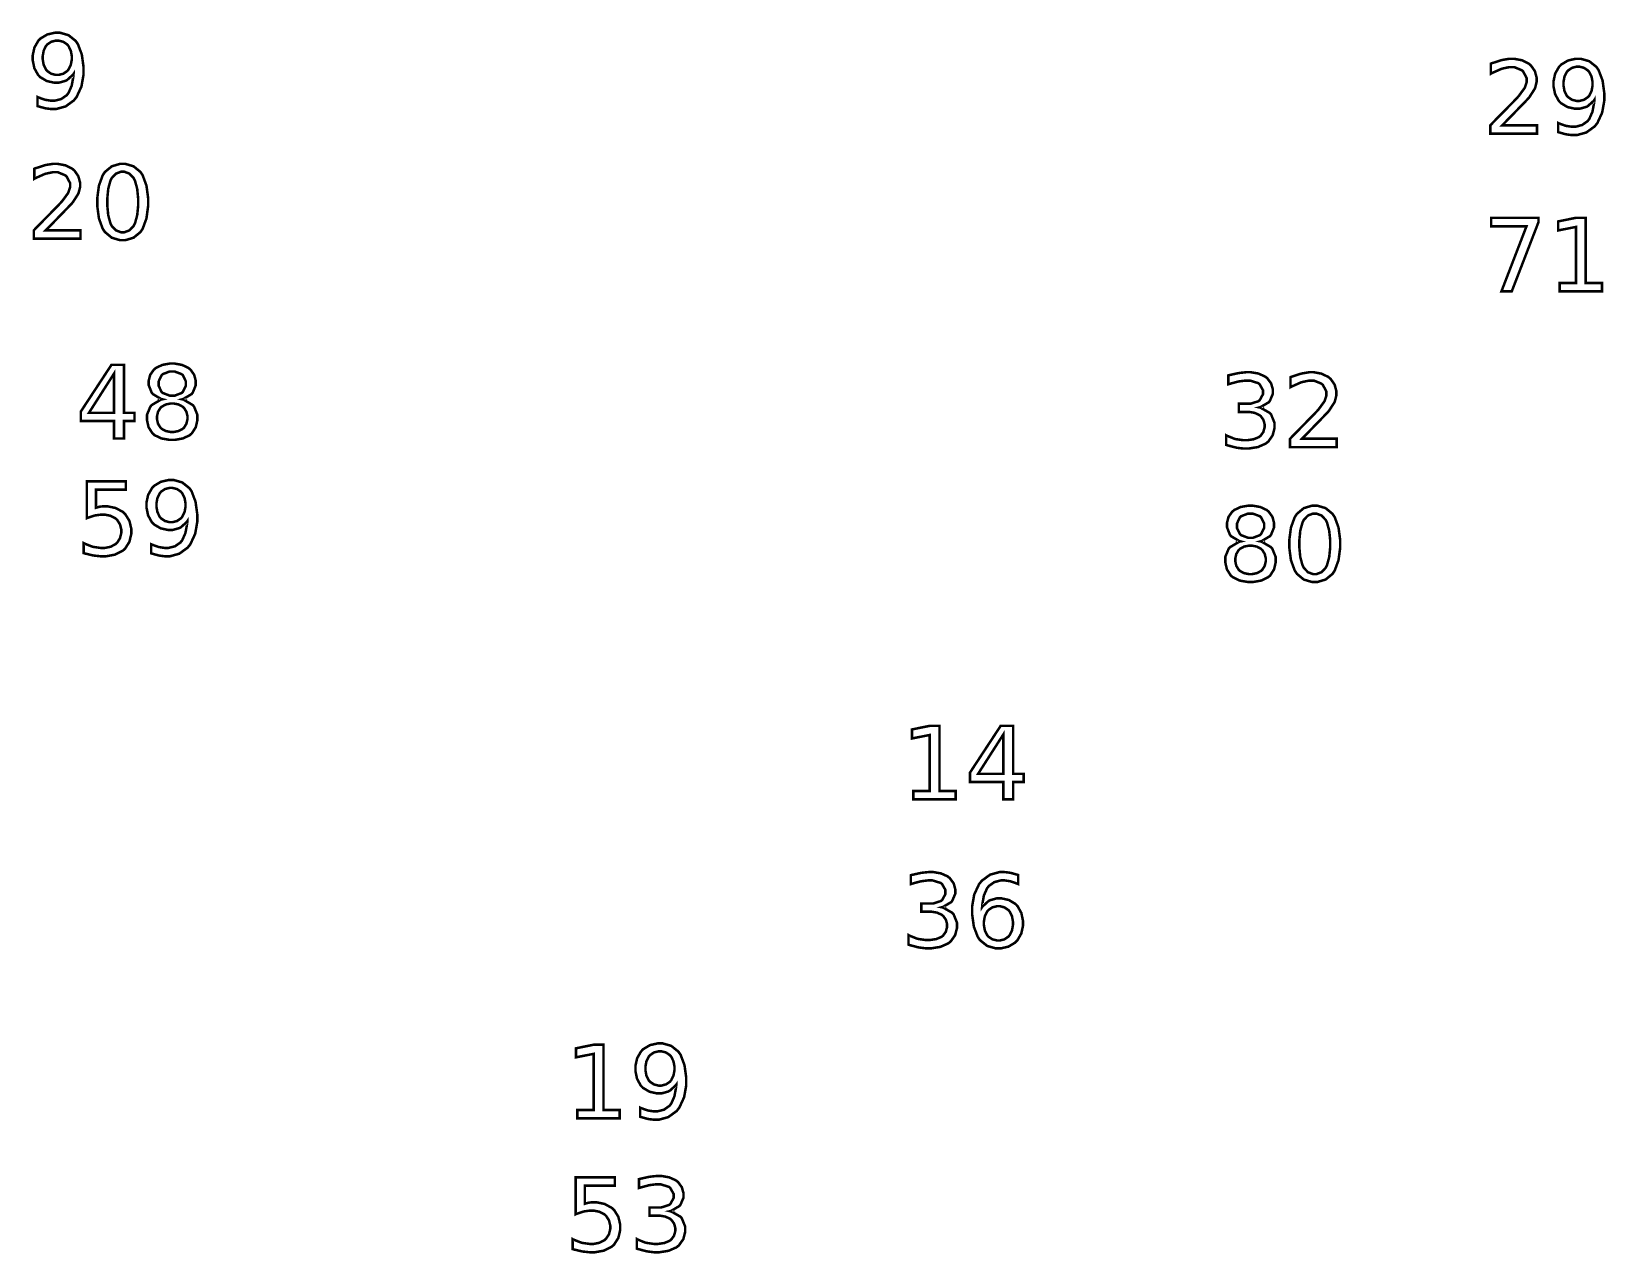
# Model space of a CAD drawing. Extents: x 0.2 to 50.1, y 1.6 to 26.7.
# Drawn here: x 12.32 to 18.82, y 10.59 to 15.64 of the extents above; entities that cross this region are included whole.
import ezdxf

# ---------------------------------------------------------------- set-up
doc = ezdxf.new("R2010")
doc.units = 0
doc.layers.get('0').update_dxf_attribs({"linetype": 'CONTINUOUS'})

msp = doc.modelspace()

# ---------------------------------------------------------------- linework, layer by layer
at = {"color": 1, "const_width": 0.010417}
for points in [[(12.3426, 15.3314), (12.3426, 15.369), (12.3451, 15.3678), (12.3712, 15.3583), (12.3738, 15.3576), (12.3764, 15.3571), (12.3979, 15.3537), (12.4051, 15.3537), (12.414, 15.3537), (12.4408, 15.3606), (12.4635, 15.3765), (12.4671, 15.3811), (12.4707, 15.3857), (12.4839, 15.4156), (12.4911, 15.455), (12.4916, 15.4643), (12.4897, 15.4614), (12.4647, 15.439), (12.4617, 15.4374), (12.4587, 15.4358), (12.431, 15.4281), (12.4218, 15.4281), (12.4115, 15.4281), (12.3809, 15.4349), (12.3539, 15.451), (12.3495, 15.4556), (12.3451, 15.4601), (12.3296, 15.4882), (12.323, 15.5204), (12.323, 15.5311), (12.323, 15.5417), (12.3299, 15.5732), (12.346, 15.6013), (12.3506, 15.606), (12.3552, 15.6107), (12.3829, 15.6272), (12.414, 15.6344), (12.4244, 15.6344), (12.436, 15.6344), (12.4708, 15.6243), (12.5002, 15.6007), (12.5049, 15.594), (12.5095, 15.5874), (12.5257, 15.5444), (12.5327, 15.4936), (12.5327, 15.4767), (12.5327, 15.4606), (12.5241, 15.4122), (12.5042, 15.3692), (12.4986, 15.3621), (12.4929, 15.3549), (12.4586, 15.33), (12.4197, 15.3193), (12.4068, 15.3193), (12.399, 15.3193), (12.3782, 15.3218), (12.3755, 15.3224), (12.3729, 15.3229), (12.3454, 15.3304), (12.3426, 15.3314)], [(12.4244, 15.4603), (12.4305, 15.4603), (12.449, 15.465), (12.4653, 15.4761), (12.468, 15.4792), (12.4707, 15.4824), (12.4802, 15.5017), (12.4843, 15.5237), (12.4843, 15.5311), (12.4843, 15.5385), (12.4802, 15.5604), (12.4707, 15.5796), (12.468, 15.5828), (12.4653, 15.586), (12.449, 15.5971), (12.4305, 15.6018), (12.4244, 15.6018), (12.4181, 15.6018), (12.3994, 15.5971), (12.383, 15.586), (12.3803, 15.5828), (12.3776, 15.5796), (12.3682, 15.5604), (12.3643, 15.5385), (12.3643, 15.5311), (12.3643, 15.5237), (12.3682, 15.5017), (12.3776, 15.4824), (12.3803, 15.4792), (12.383, 15.4761), (12.3994, 15.465), (12.4181, 15.4603), (12.4244, 15.4603)], [(18.3924, 15.2521), (18.5357, 15.2521), (18.5357, 15.2175), (18.3431, 15.2175), (18.3431, 15.2521), (18.3469, 15.2561), (18.3706, 15.2806), (18.3999, 15.3104), (18.4067, 15.3172), (18.4133, 15.324), (18.4396, 15.3507), (18.4557, 15.3678), (18.4574, 15.3697), (18.4607, 15.3733), (18.4836, 15.4047), (18.485, 15.4072), (18.4863, 15.4099), (18.4931, 15.4306), (18.4931, 15.4374), (18.4931, 15.4472), (18.4786, 15.4744), (18.4758, 15.4769), (18.4731, 15.4794), (18.4419, 15.4924), (18.4315, 15.4924), (18.4214, 15.4924), (18.3943, 15.4867), (18.3908, 15.4856), (18.3872, 15.4844), (18.349, 15.4675), (18.345, 15.4651), (18.345, 15.5067), (18.3492, 15.5083), (18.3876, 15.5208), (18.3913, 15.5215), (18.3949, 15.5225), (18.4219, 15.5268), (18.431, 15.5268), (18.4415, 15.5268), (18.4732, 15.5208), (18.5014, 15.5071), (18.506, 15.5032), (18.5107, 15.4993), (18.5271, 15.4757), (18.5342, 15.4492), (18.5342, 15.4403), (18.5342, 15.4313), (18.5283, 15.4075), (18.5271, 15.4046), (18.5258, 15.4018), (18.5047, 15.3689), (18.5017, 15.3651), (18.5008, 15.3642), (18.491, 15.3536), (18.4737, 15.3358), (18.4692, 15.3311), (18.4646, 15.3264), (18.4363, 15.2972), (18.4006, 15.2606), (18.3924, 15.2521)], [(18.6235, 15.2239), (18.6235, 15.2614), (18.6261, 15.2601), (18.6521, 15.2507), (18.6547, 15.2501), (18.6574, 15.2494), (18.6789, 15.2462), (18.686, 15.2462), (18.695, 15.2462), (18.7218, 15.2531), (18.7446, 15.269), (18.7481, 15.2736), (18.7517, 15.2781), (18.7649, 15.3081), (18.7721, 15.3474), (18.7726, 15.3567), (18.7707, 15.3537), (18.7457, 15.3314), (18.7426, 15.3297), (18.7396, 15.3282), (18.7119, 15.3204), (18.7028, 15.3204), (18.6925, 15.3204), (18.6619, 15.3274), (18.6349, 15.3435), (18.6304, 15.3479), (18.626, 15.3526), (18.6106, 15.3807), (18.604, 15.4128), (18.604, 15.4235), (18.604, 15.434), (18.6108, 15.4656), (18.6269, 15.4938), (18.6315, 15.4983), (18.6361, 15.5032), (18.6639, 15.5197), (18.695, 15.5268), (18.7054, 15.5268), (18.7169, 15.5268), (18.7518, 15.5167), (18.7813, 15.4932), (18.7858, 15.4864), (18.7904, 15.4797), (18.8067, 15.4369), (18.8136, 15.386), (18.8136, 15.369), (18.8136, 15.3529), (18.805, 15.3046), (18.7853, 15.2617), (18.7796, 15.2544), (18.7739, 15.2474), (18.7396, 15.2224), (18.7007, 15.2117), (18.6878, 15.2117), (18.68, 15.2117), (18.6592, 15.2143), (18.6565, 15.2147), (18.6539, 15.2153), (18.6264, 15.2229), (18.6235, 15.2239)], [(18.7054, 15.3528), (18.7115, 15.3528), (18.73, 15.3575), (18.7462, 15.3685), (18.749, 15.3717), (18.7517, 15.3747), (18.7611, 15.394), (18.7653, 15.4161), (18.7653, 15.4235), (18.7653, 15.4308), (18.7611, 15.4528), (18.7517, 15.4719), (18.749, 15.4751), (18.7462, 15.4783), (18.73, 15.4894), (18.7115, 15.4943), (18.7054, 15.4943), (18.6992, 15.4943), (18.6804, 15.4894), (18.664, 15.4783), (18.6612, 15.4751), (18.6586, 15.4719), (18.6492, 15.4528), (18.6453, 15.4308), (18.6453, 15.4235), (18.6453, 15.4161), (18.6492, 15.394), (18.6586, 15.3747), (18.6612, 15.3717), (18.664, 15.3685), (18.6804, 15.3575), (18.6992, 15.3528), (18.7054, 15.3528)], [(12.3766, 14.8181), (12.5201, 14.8181), (12.5201, 14.7835), (12.3274, 14.7835), (12.3274, 14.8181), (12.3312, 14.8221), (12.3548, 14.8465), (12.3842, 14.8764), (12.3909, 14.8832), (12.3977, 14.89), (12.4239, 14.9167), (12.44, 14.9337), (12.4417, 14.9357), (12.445, 14.9393), (12.468, 14.9707), (12.4693, 14.9732), (12.4706, 14.9758), (12.4773, 14.9965), (12.4773, 15.0033), (12.4773, 15.0132), (12.463, 15.0404), (12.4602, 15.0429), (12.4574, 15.0454), (12.4263, 15.0583), (12.4159, 15.0583), (12.4057, 15.0583), (12.3787, 15.0526), (12.3751, 15.0515), (12.3715, 15.0504), (12.3334, 15.0335), (12.3293, 15.0311), (12.3293, 15.0726), (12.3334, 15.0743), (12.372, 15.0868), (12.3755, 15.0875), (12.3791, 15.0885), (12.4062, 15.0928), (12.4153, 15.0928), (12.4258, 15.0928), (12.4575, 15.0868), (12.4857, 15.0731), (12.4903, 15.0692), (12.495, 15.0653), (12.5114, 15.0417), (12.5186, 15.0151), (12.5186, 15.0062), (12.5186, 14.9972), (12.5126, 14.9735), (12.5114, 14.9706), (12.5102, 14.9678), (12.489, 14.9349), (12.486, 14.9311), (12.4851, 14.9301), (12.4753, 14.9196), (12.458, 14.9018), (12.4534, 14.8971), (12.4489, 14.8924), (12.4206, 14.8632), (12.3849, 14.8265), (12.3766, 14.8181)], [(12.6944, 15.0928), (12.7057, 15.0928), (12.7395, 15.0826), (12.7681, 15.0592), (12.7726, 15.0524), (12.777, 15.0457), (12.7927, 15.0029), (12.7995, 14.9519), (12.7995, 14.935), (12.7995, 14.9182), (12.7927, 14.8675), (12.777, 14.8247), (12.7726, 14.8181), (12.7681, 14.8113), (12.7395, 14.7878), (12.7057, 14.7776), (12.6944, 14.7776), (12.6832, 14.7776), (12.6494, 14.7878), (12.621, 14.8113), (12.6165, 14.8181), (12.612, 14.8247), (12.5963, 14.8675), (12.5896, 14.9182), (12.5896, 14.935), (12.5896, 14.9519), (12.5963, 15.0029), (12.612, 15.0457), (12.6165, 15.0524), (12.621, 15.0592), (12.6494, 15.0826), (12.6832, 15.0928), (12.6944, 15.0928)], [(12.6944, 15.0603), (12.6874, 15.0603), (12.6666, 15.0524), (12.6494, 15.0342), (12.6467, 15.029), (12.644, 15.0237), (12.6348, 14.9899), (12.6309, 14.9488), (12.6309, 14.935), (12.6309, 14.9214), (12.6348, 14.8804), (12.644, 14.8467), (12.6467, 14.8415), (12.6494, 14.8362), (12.6666, 14.8181), (12.6874, 14.8103), (12.6944, 14.8103), (12.7014, 14.8103), (12.7224, 14.8181), (12.7398, 14.8362), (12.7424, 14.8415), (12.7451, 14.8467), (12.7544, 14.8804), (12.7585, 14.9214), (12.7585, 14.935), (12.7585, 14.9488), (12.7544, 14.9899), (12.7451, 15.0237), (12.7424, 15.029), (12.7398, 15.0342), (12.7224, 15.0524), (12.7014, 15.0603), (12.6944, 15.0603)], [(18.3467, 14.8699), (18.5421, 14.8699), (18.5421, 14.8524), (18.4315, 14.5661), (18.3889, 14.5661), (18.4925, 14.8351), (18.3467, 14.8351), (18.3467, 14.8699)], [(18.6294, 14.6006), (18.6967, 14.6006), (18.6967, 14.8324), (18.6235, 14.8178), (18.6235, 14.8551), (18.6963, 14.8699), (18.7372, 14.8699), (18.7372, 14.6006), (18.8043, 14.6006), (18.8043, 14.5661), (18.6294, 14.5661), (18.6294, 14.6006)], [(12.6479, 14.2624), (12.6996, 14.2624), (12.6996, 14.0644), (12.743, 14.0644), (12.743, 14.0303), (12.6996, 14.0303), (12.6996, 13.9586), (12.6588, 13.9586), (12.6588, 14.0303), (12.5217, 14.0303), (12.5217, 14.07), (12.6479, 14.2624)], [(12.6588, 14.2267), (12.5551, 14.0644), (12.6588, 14.0644), (12.6588, 14.2267)], [(12.8579, 14.1203), (12.8535, 14.1214), (12.8191, 14.1418), (12.8167, 14.1449), (12.8142, 14.1478), (12.8019, 14.1788), (12.8019, 14.189), (12.8019, 14.1972), (12.8083, 14.2217), (12.8234, 14.2431), (12.8278, 14.2465), (12.8321, 14.2501), (12.8585, 14.2625), (12.8888, 14.2679), (12.8989, 14.2679), (12.909, 14.2679), (12.9393, 14.2625), (12.9658, 14.2501), (12.9701, 14.2465), (12.9744, 14.2431), (12.9896, 14.2217), (12.9962, 14.1972), (12.9962, 14.189), (12.9962, 14.1781), (12.9838, 14.1478), (12.9814, 14.1449), (12.9789, 14.1418), (12.9447, 14.1214), (12.9404, 14.1203), (12.9453, 14.1192), (12.9838, 14.0965), (12.9866, 14.0932), (12.9893, 14.0899), (13.0031, 14.0556), (13.0031, 14.0442), (13.0031, 14.0343), (12.9963, 14.005), (12.9806, 13.9801), (12.9762, 13.9762), (12.9717, 13.9722), (12.9434, 13.9586), (12.91, 13.9528), (12.8989, 13.9528), (12.8878, 13.9528), (12.8545, 13.9586), (12.8262, 13.9722), (12.8217, 13.9762), (12.8172, 13.9801), (12.8014, 14.005), (12.7948, 14.0343), (12.7948, 14.0442), (12.7948, 14.0564), (12.8087, 14.0899), (12.8115, 14.0932), (12.8142, 14.0965), (12.8529, 14.1192), (12.8579, 14.1203)], [(12.8429, 14.1851), (12.8429, 14.176), (12.8552, 14.1507), (12.8577, 14.1485), (12.8601, 14.1464), (12.8892, 14.1353), (12.8989, 14.1353), (12.9093, 14.1353), (12.9379, 14.1464), (12.9404, 14.1485), (12.9429, 14.1507), (12.9553, 14.1765), (12.9553, 14.1851), (12.9553, 14.1944), (12.9429, 14.2199), (12.9404, 14.2221), (12.9379, 14.2243), (12.9086, 14.2353), (12.8989, 14.2353), (12.8886, 14.2353), (12.8601, 14.2243), (12.8577, 14.2221), (12.8552, 14.2199), (12.8429, 14.1939), (12.8429, 14.1851)], [(17.3892, 14.0867), (17.394, 14.0856), (17.4324, 14.0638), (17.4351, 14.0604), (17.4379, 14.0571), (17.4518, 14.0226), (17.4518, 14.0111), (17.4518, 14.0013), (17.444, 13.9713), (17.426, 13.9456), (17.4208, 13.9415), (17.4157, 13.9374), (17.3833, 13.9231), (17.3456, 13.9169), (17.3329, 13.9169), (17.3231, 13.9169), (17.2969, 13.9201), (17.2936, 13.9208), (17.2903, 13.9215), (17.2553, 13.9307), (17.2518, 13.9319), (17.2518, 13.9717), (17.2546, 13.97), (17.2858, 13.9574), (17.2893, 13.9564), (17.2926, 13.9556), (17.3219, 13.9514), (17.3318, 13.9514), (17.3403, 13.9514), (17.3658, 13.9553), (17.3872, 13.9642), (17.3907, 13.9667), (17.394, 13.9693), (17.4057, 13.9854), (17.4108, 14.0047), (17.4108, 14.0111), (17.4108, 14.0171), (17.4061, 14.035), (17.3951, 14.0506), (17.3919, 14.0531), (17.3887, 14.0556), (17.3694, 14.0644), (17.3471, 14.0682), (17.3396, 14.0682), (17.3043, 14.0682), (17.3043, 14.1021), (17.3414, 14.1021), (17.3529, 14.1021), (17.3849, 14.1122), (17.3876, 14.1142), (17.3903, 14.1163), (17.4039, 14.141), (17.4039, 14.1492), (17.4039, 14.1581), (17.3899, 14.1829), (17.3872, 14.185), (17.3844, 14.1871), (17.3508, 14.1975), (17.3396, 14.1975), (17.3306, 14.1975), (17.3065, 14.1944), (17.3033, 14.1939), (17.3001, 14.1932), (17.2647, 14.1836), (17.2608, 14.1824), (17.2608, 14.219), (17.2647, 14.2201), (17.3012, 14.2282), (17.3047, 14.2287), (17.3081, 14.2293), (17.3344, 14.2321), (17.3433, 14.2321), (17.3537, 14.2321), (17.3851, 14.2267), (17.4128, 14.2143), (17.4174, 14.2108), (17.4219, 14.2072), (17.4378, 14.1858), (17.4447, 14.1614), (17.4447, 14.1533), (17.4447, 14.1426), (17.4325, 14.1136), (17.4301, 14.1107), (17.4278, 14.1079), (17.3936, 14.0878), (17.3892, 14.0867)], [(17.5653, 13.9574), (17.7086, 13.9574), (17.7086, 13.9228), (17.516, 13.9228), (17.516, 13.9574), (17.5199, 13.9614), (17.5435, 13.9857), (17.5728, 14.0157), (17.5796, 14.0224), (17.5862, 14.0293), (17.6125, 14.056), (17.6286, 14.0729), (17.6303, 14.0749), (17.6336, 14.0786), (17.6565, 14.1099), (17.6579, 14.1125), (17.6592, 14.1151), (17.666, 14.1357), (17.666, 14.1426), (17.666, 14.1525), (17.6515, 14.1796), (17.6487, 14.1821), (17.646, 14.1847), (17.6149, 14.1975), (17.6044, 14.1975), (17.5943, 14.1975), (17.5672, 14.1919), (17.5637, 14.1908), (17.5601, 14.1897), (17.5219, 14.1726), (17.5179, 14.1704), (17.5179, 14.2118), (17.5221, 14.2136), (17.5606, 14.226), (17.5642, 14.2268), (17.5678, 14.2276), (17.5947, 14.2321), (17.6039, 14.2321), (17.6143, 14.2321), (17.6461, 14.2261), (17.6743, 14.2124), (17.6789, 14.2083), (17.6836, 14.2044), (17.7, 14.181), (17.7071, 14.1543), (17.7071, 14.1454), (17.7071, 14.1365), (17.7011, 14.1126), (17.7, 14.1099), (17.6988, 14.1071), (17.6776, 14.0742), (17.6746, 14.0704), (17.6738, 14.0694), (17.6639, 14.0589), (17.6465, 14.041), (17.6421, 14.0362), (17.6375, 14.0317), (17.6092, 14.0025), (17.5735, 13.9658), (17.5653, 13.9574)], [(12.8989, 14.1029), (12.8924, 14.1029), (12.8727, 14.099), (12.8557, 14.0897), (12.8529, 14.0871), (12.8501, 14.0844), (12.8403, 14.0685), (12.8362, 14.0503), (12.8362, 14.0442), (12.8362, 14.0379), (12.8403, 14.0196), (12.8501, 14.0035), (12.8529, 14.001), (12.8557, 13.9983), (12.8727, 13.9892), (12.8924, 13.9853), (12.8989, 13.9853), (12.9054, 13.9853), (12.9251, 13.9892), (12.9423, 13.9983), (12.9452, 14.001), (12.948, 14.0036), (12.9578, 14.0196), (12.9621, 14.0381), (12.9621, 14.0442), (12.9621, 14.0503), (12.9578, 14.0685), (12.948, 14.0844), (12.9452, 14.0871), (12.9423, 14.0897), (12.9252, 14.099), (12.9055, 14.1029), (12.8989, 14.1029)], [(12.5462, 13.7815), (12.7076, 13.7815), (12.7076, 13.7468), (12.5839, 13.7468), (12.5839, 13.6724), (12.5854, 13.6729), (12.6002, 13.6767), (12.6017, 13.6769), (12.6032, 13.6772), (12.6156, 13.6784), (12.6197, 13.6784), (12.6311, 13.6784), (12.6652, 13.6714), (12.6953, 13.6551), (12.7003, 13.6504), (12.7052, 13.6458), (12.7225, 13.6177), (12.73, 13.5858), (12.73, 13.5751), (12.73, 13.5643), (12.7223, 13.5316), (12.7045, 13.5035), (12.6994, 13.499), (12.6943, 13.4945), (12.6627, 13.4786), (12.6257, 13.4718), (12.6134, 13.4718), (12.6037, 13.4718), (12.5776, 13.4746), (12.5744, 13.4751), (12.5711, 13.4756), (12.5369, 13.4838), (12.5334, 13.4849), (12.5334, 13.5261), (12.5364, 13.5245), (12.5681, 13.512), (12.5713, 13.5111), (12.5746, 13.5104), (12.6031, 13.5063), (12.6126, 13.5063), (12.6204, 13.5063), (12.644, 13.511), (12.6647, 13.5217), (12.6681, 13.5248), (12.6716, 13.5279), (12.6835, 13.5467), (12.6888, 13.568), (12.6888, 13.5751), (12.6888, 13.5823), (12.6835, 13.6035), (12.6716, 13.6222), (12.6681, 13.6253), (12.6647, 13.6284), (12.644, 13.6393), (12.6204, 13.6439), (12.6126, 13.6439), (12.6043, 13.6439), (12.5823, 13.6409), (12.5796, 13.6403), (12.5769, 13.6397), (12.549, 13.6303), (12.5462, 13.629), (12.5462, 13.7815)], [(12.8123, 13.484), (12.8123, 13.5215), (12.8149, 13.5203), (12.8409, 13.5109), (12.8436, 13.5102), (12.8462, 13.5096), (12.8677, 13.5063), (12.8748, 13.5063), (12.8837, 13.5063), (12.9106, 13.5132), (12.9333, 13.5291), (12.9369, 13.5337), (12.9405, 13.5383), (12.9537, 13.5681), (12.9609, 13.6075), (12.9614, 13.6168), (12.9595, 13.6139), (12.9345, 13.5915), (12.9315, 13.5899), (12.9284, 13.5884), (12.9008, 13.5806), (12.8915, 13.5806), (12.8813, 13.5806), (12.8507, 13.5875), (12.8237, 13.6036), (12.8193, 13.6081), (12.8148, 13.6127), (12.7994, 13.6408), (12.7928, 13.673), (12.7928, 13.6837), (12.7928, 13.6942), (12.7996, 13.7257), (12.8158, 13.7538), (12.8204, 13.7585), (12.825, 13.7633), (12.8527, 13.7798), (12.8837, 13.7869), (12.8942, 13.7869), (12.9058, 13.7869), (12.9406, 13.7769), (12.97, 13.7533), (12.9747, 13.7466), (12.9793, 13.7399), (12.9954, 13.6971), (13.0024, 13.6462), (13.0024, 13.6292), (13.0024, 13.6131), (12.9939, 13.5647), (12.974, 13.5217), (12.9684, 13.5146), (12.9627, 13.5075), (12.9283, 13.4825), (12.8895, 13.4718), (12.8766, 13.4718), (12.8688, 13.4718), (12.8479, 13.4744), (12.8453, 13.4749), (12.8427, 13.4754), (12.8152, 13.483), (12.8123, 13.484)], [(12.8942, 13.6129), (12.9003, 13.6129), (12.9188, 13.6176), (12.9351, 13.6286), (12.9378, 13.6318), (12.9405, 13.6349), (12.95, 13.6542), (12.954, 13.6763), (12.954, 13.6837), (12.954, 13.691), (12.95, 13.7129), (12.9405, 13.7322), (12.9378, 13.7353), (12.9351, 13.7385), (12.9188, 13.7496), (12.9003, 13.7544), (12.8942, 13.7544), (12.8879, 13.7544), (12.8692, 13.7496), (12.8528, 13.7385), (12.8501, 13.7353), (12.8474, 13.7322), (12.838, 13.7129), (12.834, 13.691), (12.834, 13.6837), (12.834, 13.6763), (12.838, 13.6542), (12.8474, 13.6349), (12.8501, 13.6318), (12.8528, 13.6286), (12.8692, 13.6176), (12.8879, 13.6129), (12.8942, 13.6129)], [(17.3114, 13.5332), (17.3069, 13.5343), (17.2726, 13.5547), (17.2701, 13.5577), (17.2676, 13.5608), (17.2554, 13.5917), (17.2554, 13.602), (17.2554, 13.6102), (17.2618, 13.6346), (17.2769, 13.656), (17.2813, 13.6595), (17.2856, 13.6631), (17.3119, 13.6755), (17.3422, 13.6808), (17.3525, 13.6808), (17.3625, 13.6808), (17.3929, 13.6755), (17.4193, 13.6631), (17.4236, 13.6595), (17.4279, 13.656), (17.4432, 13.6346), (17.4497, 13.6102), (17.4497, 13.602), (17.4497, 13.5909), (17.4374, 13.5608), (17.4349, 13.5577), (17.4324, 13.5547), (17.3982, 13.5343), (17.3939, 13.5332), (17.3987, 13.5321), (17.4374, 13.5094), (17.4401, 13.5061), (17.4428, 13.5028), (17.4567, 13.4685), (17.4567, 13.457), (17.4567, 13.4473), (17.4499, 13.4179), (17.4342, 13.3931), (17.4297, 13.3891), (17.4251, 13.3852), (17.3968, 13.3715), (17.3635, 13.3657), (17.3525, 13.3657), (17.3412, 13.3657), (17.3081, 13.3715), (17.2797, 13.3852), (17.2751, 13.3891), (17.2707, 13.3931), (17.255, 13.4179), (17.2483, 13.4473), (17.2483, 13.457), (17.2483, 13.4693), (17.2622, 13.5028), (17.265, 13.5061), (17.2678, 13.5094), (17.3064, 13.5321), (17.3114, 13.5332)], [(17.2964, 13.5981), (17.2964, 13.5889), (17.3087, 13.5636), (17.3113, 13.5614), (17.3136, 13.5592), (17.3428, 13.5482), (17.3525, 13.5482), (17.3628, 13.5482), (17.3914, 13.5592), (17.3939, 13.5614), (17.3964, 13.5636), (17.4089, 13.5895), (17.4089, 13.5981), (17.4089, 13.6073), (17.3964, 13.6328), (17.3939, 13.635), (17.3914, 13.6372), (17.3621, 13.6482), (17.3525, 13.6482), (17.3421, 13.6482), (17.3136, 13.6372), (17.3113, 13.635), (17.3087, 13.6328), (17.2964, 13.6068), (17.2964, 13.5981)], [(17.6178, 13.6808), (17.629, 13.6808), (17.6628, 13.6707), (17.6914, 13.6471), (17.6958, 13.6404), (17.7003, 13.6337), (17.716, 13.5909), (17.7228, 13.54), (17.7228, 13.523), (17.7228, 13.5061), (17.716, 13.4555), (17.7003, 13.4128), (17.6958, 13.406), (17.6914, 13.3993), (17.6628, 13.3758), (17.629, 13.3657), (17.6178, 13.3657), (17.6064, 13.3657), (17.5726, 13.3758), (17.5443, 13.3993), (17.5399, 13.406), (17.5353, 13.4128), (17.5196, 13.4555), (17.5129, 13.5061), (17.5129, 13.523), (17.5129, 13.54), (17.5196, 13.5909), (17.5353, 13.6337), (17.5399, 13.6404), (17.5443, 13.6471), (17.5726, 13.6707), (17.6064, 13.6808), (17.6178, 13.6808)], [(17.6178, 13.6482), (17.6107, 13.6482), (17.5899, 13.6404), (17.5726, 13.6222), (17.57, 13.617), (17.5674, 13.6118), (17.5581, 13.5778), (17.5542, 13.5367), (17.5542, 13.523), (17.5542, 13.5094), (17.5581, 13.4685), (17.5674, 13.4347), (17.57, 13.4295), (17.5726, 13.4243), (17.5899, 13.406), (17.6107, 13.3982), (17.6178, 13.3982), (17.6247, 13.3982), (17.6457, 13.406), (17.6631, 13.4243), (17.6657, 13.4295), (17.6683, 13.4347), (17.6776, 13.4685), (17.6818, 13.5094), (17.6818, 13.523), (17.6818, 13.5367), (17.6776, 13.5778), (17.6683, 13.6118), (17.6657, 13.617), (17.6631, 13.6222), (17.6457, 13.6404), (17.6247, 13.6482), (17.6178, 13.6482)], [(17.3525, 13.5158), (17.3458, 13.5158), (17.3262, 13.5119), (17.3092, 13.5027), (17.3064, 13.5), (17.3036, 13.4974), (17.2939, 13.4814), (17.2897, 13.4632), (17.2897, 13.457), (17.2897, 13.4509), (17.2939, 13.4325), (17.3036, 13.4164), (17.3064, 13.4138), (17.3092, 13.4112), (17.3262, 13.4021), (17.3458, 13.3982), (17.3525, 13.3982), (17.3589, 13.3982), (17.3786, 13.4021), (17.3958, 13.4112), (17.3986, 13.4138), (17.4015, 13.4165), (17.4114, 13.4326), (17.4156, 13.451), (17.4156, 13.457), (17.4156, 13.4632), (17.4114, 13.4814), (17.4015, 13.4974), (17.3986, 13.5), (17.3958, 13.5027), (17.3788, 13.5119), (17.359, 13.5158), (17.3525, 13.5158)], [(15.9603, 12.5021), (16.0275, 12.5021), (16.0275, 12.7338), (15.9543, 12.7193), (15.9543, 12.7566), (16.0271, 12.7714), (16.0681, 12.7714), (16.0681, 12.5021), (16.1351, 12.5021), (16.1351, 12.4676), (15.9603, 12.4676), (15.9603, 12.5021)], [(16.3206, 12.7714), (16.3722, 12.7714), (16.3722, 12.5735), (16.4157, 12.5735), (16.4157, 12.5392), (16.3722, 12.5392), (16.3722, 12.4676), (16.3314, 12.4676), (16.3314, 12.5392), (16.1943, 12.5392), (16.1943, 12.5789), (16.3206, 12.7714)], [(16.3314, 12.7356), (16.2276, 12.5735), (16.3314, 12.5735), (16.3314, 12.7356)], [(16.0776, 12.0221), (16.0825, 12.0211), (16.1208, 11.9992), (16.1236, 11.9959), (16.1264, 11.9926), (16.1404, 11.9581), (16.1404, 11.9466), (16.1404, 11.9367), (16.1325, 11.9067), (16.1144, 11.8811), (16.1093, 11.877), (16.1042, 11.8729), (16.0719, 11.8586), (16.034, 11.8524), (16.0214, 11.8524), (16.0117, 11.8524), (15.9856, 11.8557), (15.9821, 11.8563), (15.9787, 11.857), (15.9439, 11.8662), (15.9403, 11.8674), (15.9403, 11.9071), (15.9431, 11.9055), (15.9744, 11.8928), (15.9778, 11.8919), (15.9811, 11.8911), (16.0106, 11.8869), (16.0203, 11.8869), (16.0287, 11.8869), (16.0543, 11.8907), (16.0758, 11.8996), (16.0792, 11.9021), (16.0825, 11.9047), (16.0943, 11.921), (16.0993, 11.9402), (16.0993, 11.9466), (16.0993, 11.9526), (16.0946, 11.9705), (16.0836, 11.986), (16.0804, 11.9885), (16.0774, 11.991), (16.0581, 11.9999), (16.0356, 12.0037), (16.0282, 12.0037), (15.9928, 12.0037), (15.9928, 12.0375), (16.0299, 12.0375), (16.0414, 12.0375), (16.0735, 12.0477), (16.0761, 12.0497), (16.0789, 12.0518), (16.0924, 12.0764), (16.0924, 12.0846), (16.0924, 12.0936), (16.0785, 12.1184), (16.0757, 12.1204), (16.0729, 12.1226), (16.0393, 12.133), (16.0282, 12.133), (16.0192, 12.133), (15.9951, 12.13), (15.9919, 12.1293), (15.9886, 12.1288), (15.9532, 12.1191), (15.9494, 12.1178), (15.9494, 12.1545), (15.9533, 12.1556), (15.9899, 12.1637), (15.9932, 12.1643), (15.9967, 12.1648), (16.0231, 12.1675), (16.0318, 12.1675), (16.0424, 12.1675), (16.0738, 12.1622), (16.1013, 12.1498), (16.1058, 12.1463), (16.1104, 12.1427), (16.1264, 12.1212), (16.1332, 12.0969), (16.1332, 12.0888), (16.1332, 12.0781), (16.121, 12.0492), (16.1186, 12.0462), (16.1163, 12.0433), (16.0821, 12.0233), (16.0776, 12.0221)], [(16.3931, 12.1554), (16.3931, 12.1178), (16.3904, 12.1191), (16.3642, 12.1285), (16.3617, 12.1291), (16.359, 12.1298), (16.3376, 12.133), (16.3306, 12.133), (16.3215, 12.133), (16.2946, 12.1261), (16.2718, 12.1101), (16.2683, 12.1055), (16.2647, 12.1009), (16.2515, 12.0711), (16.2444, 12.0318), (16.244, 12.0226), (16.246, 12.0255), (16.2708, 12.048), (16.2739, 12.0495), (16.2769, 12.0511), (16.3046, 12.059), (16.3139, 12.059), (16.324, 12.059), (16.3547, 12.0521), (16.3817, 12.0359), (16.3861, 12.0313), (16.3906, 12.0266), (16.4061, 11.9985), (16.4128, 11.9664), (16.4128, 11.9557), (16.4128, 11.9452), (16.4058, 11.9135), (16.3896, 11.8854), (16.385, 11.8806), (16.3804, 11.876), (16.3528, 11.8595), (16.3218, 11.8524), (16.3115, 11.8524), (16.2999, 11.8524), (16.2649, 11.8625), (16.2354, 11.8861), (16.2307, 11.8928), (16.2261, 11.8995), (16.2099, 11.9422), (16.2029, 11.9929), (16.2029, 12.0098), (16.2029, 12.026), (16.2114, 12.0745), (16.2314, 12.1175), (16.2371, 12.1246), (16.2428, 12.1317), (16.2771, 12.1568), (16.3158, 12.1675), (16.3289, 12.1675), (16.3367, 12.1675), (16.3575, 12.165), (16.3601, 12.1645), (16.3626, 12.164), (16.3901, 12.1564), (16.3931, 12.1554)], [(16.3115, 12.0265), (16.3053, 12.0265), (16.2865, 12.0217), (16.2701, 12.0107), (16.2674, 12.0076), (16.2647, 12.0044), (16.2553, 11.9852), (16.2514, 11.9631), (16.2514, 11.9557), (16.2514, 11.9484), (16.2553, 11.9264), (16.2647, 11.9071), (16.2674, 11.9039), (16.2701, 11.9007), (16.2865, 11.8897), (16.3053, 11.885), (16.3115, 11.885), (16.3176, 11.885), (16.3361, 11.8897), (16.3524, 11.9007), (16.3551, 11.9039), (16.3578, 11.9071), (16.3674, 11.9264), (16.3714, 11.9484), (16.3714, 11.9557), (16.3714, 11.9631), (16.3674, 11.9852), (16.3578, 12.0044), (16.3551, 12.0076), (16.3524, 12.0107), (16.3361, 12.0217), (16.3176, 12.0265), (16.3115, 12.0265)], [(14.5724, 11.1849), (14.6396, 11.1849), (14.6396, 11.4167), (14.5665, 11.4022), (14.5665, 11.4395), (14.6392, 11.4543), (14.6803, 11.4543), (14.6803, 11.1849), (14.7472, 11.1849), (14.7472, 11.1504), (14.5724, 11.1504), (14.5724, 11.1849)], [(14.8318, 11.1567), (14.8318, 11.1943), (14.8343, 11.1931), (14.8604, 11.1837), (14.8631, 11.183), (14.8657, 11.1823), (14.8872, 11.1791), (14.8943, 11.1791), (14.9032, 11.1791), (14.93, 11.1859), (14.9528, 11.2019), (14.9564, 11.2064), (14.96, 11.211), (14.9732, 11.2409), (14.9804, 11.2803), (14.981, 11.2896), (14.9789, 11.2867), (14.954, 11.2643), (14.951, 11.2626), (14.9479, 11.2611), (14.9203, 11.2533), (14.911, 11.2533), (14.9008, 11.2533), (14.8701, 11.2602), (14.8432, 11.2763), (14.8388, 11.2809), (14.8343, 11.2855), (14.8189, 11.3135), (14.8122, 11.3457), (14.8122, 11.3564), (14.8122, 11.3669), (14.8192, 11.3984), (14.8353, 11.4266), (14.8399, 11.4313), (14.8444, 11.436), (14.8721, 11.4526), (14.9032, 11.4597), (14.9136, 11.4597), (14.9253, 11.4597), (14.9601, 11.4496), (14.9894, 11.4261), (14.9942, 11.4193), (14.9988, 11.4126), (15.0149, 11.3698), (15.0219, 11.3189), (15.0219, 11.3019), (15.0219, 11.2858), (15.0133, 11.2375), (14.9935, 11.1945), (14.9879, 11.1873), (14.9821, 11.1802), (14.9478, 11.1553), (14.909, 11.1446), (14.8961, 11.1446), (14.8882, 11.1446), (14.8674, 11.1471), (14.8649, 11.1476), (14.8621, 11.1482), (14.8346, 11.1558), (14.8318, 11.1567)], [(14.9136, 11.2856), (14.9197, 11.2856), (14.9382, 11.2904), (14.9546, 11.3014), (14.9572, 11.3045), (14.96, 11.3077), (14.9694, 11.3269), (14.9735, 11.3491), (14.9735, 11.3564), (14.9735, 11.3637), (14.9694, 11.3857), (14.96, 11.4049), (14.9572, 11.408), (14.9546, 11.4112), (14.9382, 11.4224), (14.9197, 11.4271), (14.9136, 11.4271), (14.9074, 11.4271), (14.8886, 11.4224), (14.8722, 11.4112), (14.8696, 11.408), (14.8668, 11.4049), (14.8575, 11.3857), (14.8535, 11.3637), (14.8535, 11.3564), (14.8535, 11.3491), (14.8575, 11.3269), (14.8668, 11.3077), (14.8696, 11.3045), (14.8722, 11.3014), (14.8886, 11.2904), (14.9074, 11.2856), (14.9136, 11.2856)], [(14.5657, 10.9067), (14.7271, 10.9067), (14.7271, 10.872), (14.6035, 10.872), (14.6035, 10.7976), (14.6049, 10.7981), (14.6197, 10.8019), (14.6212, 10.8021), (14.6226, 10.8024), (14.635, 10.8037), (14.6392, 10.8037), (14.6506, 10.8037), (14.6847, 10.7967), (14.7147, 10.7803), (14.7197, 10.7757), (14.7247, 10.7711), (14.7419, 10.7429), (14.7494, 10.711), (14.7494, 10.7004), (14.7494, 10.6895), (14.7418, 10.6568), (14.724, 10.6288), (14.7189, 10.6242), (14.7138, 10.6197), (14.6821, 10.6038), (14.6451, 10.5971), (14.6329, 10.5971), (14.6232, 10.5971), (14.5971, 10.5998), (14.5939, 10.6003), (14.5906, 10.6009), (14.5564, 10.609), (14.5528, 10.6101), (14.5528, 10.6513), (14.5558, 10.6497), (14.5875, 10.6372), (14.5908, 10.6363), (14.594, 10.6356), (14.6225, 10.6316), (14.6321, 10.6316), (14.6399, 10.6316), (14.6635, 10.6362), (14.6842, 10.647), (14.6876, 10.65), (14.691, 10.6532), (14.7031, 10.6719), (14.7082, 10.6933), (14.7082, 10.7004), (14.7082, 10.7075), (14.7031, 10.7287), (14.691, 10.7474), (14.6876, 10.7505), (14.6842, 10.7536), (14.6635, 10.7645), (14.6399, 10.7692), (14.6321, 10.7692), (14.6238, 10.7692), (14.6018, 10.7661), (14.599, 10.7655), (14.5964, 10.7649), (14.5685, 10.7555), (14.5657, 10.7542), (14.5657, 10.9067)], [(14.9551, 10.7668), (14.96, 10.7657), (14.9983, 10.7439), (15.0011, 10.7405), (15.0039, 10.7372), (15.0178, 10.7028), (15.0178, 10.6913), (15.0178, 10.6813), (15.01, 10.6514), (14.9919, 10.6257), (14.9868, 10.6216), (14.9817, 10.6175), (14.9493, 10.6032), (14.9115, 10.5971), (14.8989, 10.5971), (14.889, 10.5971), (14.8629, 10.6003), (14.8596, 10.601), (14.8563, 10.6016), (14.8213, 10.6108), (14.8178, 10.612), (14.8178, 10.6518), (14.8206, 10.6501), (14.8518, 10.6374), (14.8553, 10.6366), (14.8586, 10.6357), (14.8879, 10.6316), (14.8978, 10.6316), (14.9063, 10.6316), (14.9318, 10.6354), (14.9532, 10.6443), (14.9567, 10.6467), (14.96, 10.6494), (14.9717, 10.6656), (14.9768, 10.6848), (14.9768, 10.6913), (14.9768, 10.6973), (14.9721, 10.7152), (14.9611, 10.7306), (14.9579, 10.7331), (14.9547, 10.7357), (14.9354, 10.7445), (14.9131, 10.7483), (14.9056, 10.7483), (14.8703, 10.7483), (14.8703, 10.7822), (14.9074, 10.7822), (14.9189, 10.7822), (14.9508, 10.7923), (14.9536, 10.7943), (14.9562, 10.7964), (14.9699, 10.8211), (14.9699, 10.8293), (14.9699, 10.8382), (14.9558, 10.863), (14.9532, 10.8651), (14.9504, 10.8672), (14.9168, 10.8777), (14.9056, 10.8777), (14.8965, 10.8777), (14.8725, 10.8746), (14.8693, 10.874), (14.8661, 10.8734), (14.8307, 10.8638), (14.8268, 10.8625), (14.8268, 10.8991), (14.8307, 10.9002), (14.8672, 10.9084), (14.8707, 10.9089), (14.874, 10.9094), (14.9004, 10.9122), (14.9093, 10.9122), (14.9197, 10.9122), (14.9511, 10.9068), (14.9787, 10.8945), (14.9833, 10.8909), (14.9879, 10.8874), (15.0038, 10.8659), (15.0107, 10.8415), (15.0107, 10.8334), (15.0107, 10.8227), (14.9985, 10.7938), (14.9961, 10.7908), (14.9938, 10.788), (14.9596, 10.7679), (14.9551, 10.7668)]]:
    msp.add_lwpolyline(points, close=True, dxfattribs=at)

doc.saveas('drawing.dxf')
